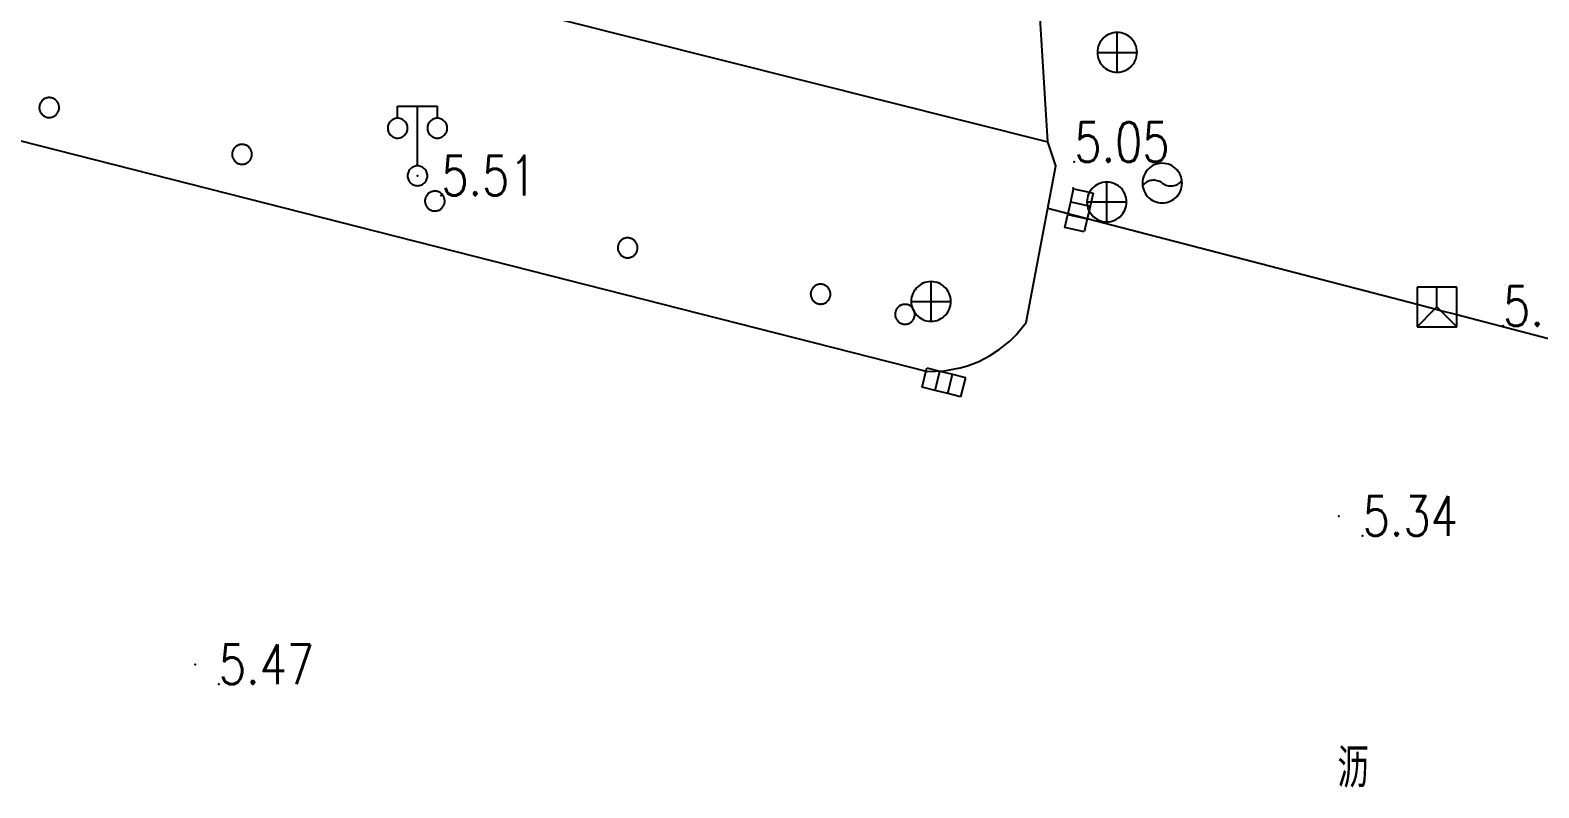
# Model space of a CAD drawing. Extents: x 500064 to 501389, y 2542464 to 2545400.
# Drawn here: x 500917.33 to 500955.35, y 2542684.52 to 2542703.61 of the extents above; entities that cross this region are included whole.
import ezdxf

# ---------------------------------------------------------------- set-up
doc = ezdxf.new("R2010")
doc.units = 0
doc.header["$LTSCALE"] = 0.5
doc.linetypes.add('CENTER', pattern=[50.8, 31.75, -6.35, 6.35, -6.35])
doc.layers.add('地形图', color=8, linetype='CONTINUOUS')
doc.styles.add('HZ', font='romans.shx', dxfattribs={"width": 0.8, "bigfont": 'hztxt.shx'})

msp = doc.modelspace()

# ---------------------------------------------------------------- linework, layer by layer
at = {"layer": '地形图'}
for points in [[(500872.665, 2542712.128), (500939.943, 2542695.013), (500940.366, 2542695.03), (500940.769, 2542695.104), (500940.949, 2542695.156), (500941.232, 2542695.264), (500941.502, 2542695.402), (500941.751, 2542695.562), (500942.016, 2542695.776), (500942.176, 2542695.933), (500942.432, 2542696.245), (500943.176, 2542700.19), (500942.971, 2542700.797)], [(500944.722, 2542702.552), (500944.775, 2542702.555), (500944.826, 2542702.563), (500944.877, 2542702.577), (500944.926, 2542702.595), (500944.972, 2542702.619), (500945.016, 2542702.648), (500945.057, 2542702.681), (500945.094, 2542702.718), (500945.127, 2542702.758), (500945.155, 2542702.802), (500945.179, 2542702.849), (500945.198, 2542702.898), (500945.211, 2542702.948), (500945.22, 2542703), (500945.222, 2542703.052), (500945.22, 2542703.104), (500945.211, 2542703.156), (500945.198, 2542703.207), (500945.179, 2542703.256), (500945.155, 2542703.302), (500945.127, 2542703.346), (500945.094, 2542703.387), (500945.057, 2542703.424), (500945.016, 2542703.457), (500944.972, 2542703.485), (500944.926, 2542703.509), (500944.877, 2542703.528), (500944.826, 2542703.541), (500944.775, 2542703.549), (500944.722, 2542703.552), (500944.67, 2542703.549), (500944.618, 2542703.541), (500944.568, 2542703.528), (500944.519, 2542703.509), (500944.472, 2542703.485), (500944.428, 2542703.457), (500944.388, 2542703.424), (500944.351, 2542703.387), (500944.318, 2542703.346), (500944.289, 2542703.302), (500944.266, 2542703.256), (500944.247, 2542703.207), (500944.233, 2542703.156), (500944.225, 2542703.104), (500944.222, 2542703.052), (500944.225, 2542703), (500944.233, 2542702.948), (500944.247, 2542702.898), (500944.266, 2542702.849), (500944.289, 2542702.802), (500944.318, 2542702.758), (500944.351, 2542702.718), (500944.388, 2542702.681), (500944.428, 2542702.648), (500944.472, 2542702.619), (500944.519, 2542702.595), (500944.568, 2542702.577), (500944.618, 2542702.563), (500944.67, 2542702.555), (500944.722, 2542702.552)], [(500944.722, 2542702.552), (500944.722, 2542703.052), (500944.722, 2542703.552)], [(500944.222, 2542703.052), (500944.722, 2542703.052), (500945.222, 2542703.052)], [(500917.811, 2542701.412), (500917.826, 2542701.412), (500917.842, 2542701.414), (500917.858, 2542701.417), (500917.873, 2542701.42), (500917.888, 2542701.425), (500917.903, 2542701.43), (500917.917, 2542701.437), (500917.931, 2542701.444), (500917.944, 2542701.452), (500917.957, 2542701.461), (500917.969, 2542701.471), (500917.981, 2542701.482), (500917.992, 2542701.493), (500918.002, 2542701.505), (500918.012, 2542701.517), (500918.02, 2542701.53), (500918.028, 2542701.544), (500918.035, 2542701.558), (500918.041, 2542701.573), (500918.046, 2542701.588), (500918.05, 2542701.603), (500918.054, 2542701.618), (500918.056, 2542701.634), (500918.057, 2542701.649), (500918.057, 2542701.665), (500918.057, 2542701.681), (500918.055, 2542701.696), (500918.052, 2542701.712), (500918.049, 2542701.727), (500918.044, 2542701.742), (500918.039, 2542701.757), (500918.032, 2542701.771), (500918.025, 2542701.785), (500918.017, 2542701.798), (500918.008, 2542701.811), (500917.998, 2542701.823), (500917.987, 2542701.835), (500917.976, 2542701.846), (500917.964, 2542701.856), (500917.952, 2542701.866), (500917.938, 2542701.874), (500917.925, 2542701.882), (500917.911, 2542701.889), (500917.896, 2542701.895), (500917.881, 2542701.9), (500917.866, 2542701.905), (500917.851, 2542701.908), (500917.835, 2542701.91), (500917.82, 2542701.911), (500917.804, 2542701.912), (500917.788, 2542701.911), (500917.773, 2542701.909), (500917.757, 2542701.906), (500917.742, 2542701.903), (500917.727, 2542701.898), (500917.712, 2542701.893), (500917.698, 2542701.886), (500917.684, 2542701.879), (500917.671, 2542701.871), (500917.658, 2542701.862), (500917.645, 2542701.852), (500917.634, 2542701.841), (500917.623, 2542701.83), (500917.613, 2542701.818), (500917.603, 2542701.806), (500917.594, 2542701.793), (500917.587, 2542701.779), (500917.58, 2542701.765), (500917.574, 2542701.75), (500917.569, 2542701.736), (500917.564, 2542701.72), (500917.561, 2542701.705), (500917.559, 2542701.69), (500917.558, 2542701.674), (500917.557, 2542701.658), (500917.558, 2542701.643), (500917.56, 2542701.627), (500917.562, 2542701.611), (500917.566, 2542701.596), (500917.571, 2542701.581), (500917.576, 2542701.566), (500917.583, 2542701.552), (500917.59, 2542701.538), (500917.598, 2542701.525), (500917.607, 2542701.512), (500917.617, 2542701.5), (500917.627, 2542701.488), (500917.639, 2542701.477), (500917.651, 2542701.467), (500917.663, 2542701.457), (500917.676, 2542701.449), (500917.69, 2542701.441), (500917.704, 2542701.434), (500917.718, 2542701.428), (500917.733, 2542701.423), (500917.748, 2542701.419), (500917.764, 2542701.415), (500917.779, 2542701.413), (500917.795, 2542701.412), (500917.811, 2542701.412)], [(500926.588, 2542701.393), (500926.588, 2542701.693)], [(500926.588, 2542701.693), (500927.088, 2542701.693), (500927.588, 2542701.693)], [(500927.088, 2542700.193), (500927.088, 2542701.693)], [(500927.588, 2542701.693), (500927.588, 2542701.393)], [(500926.588, 2542700.893), (500926.614, 2542700.894), (500926.64, 2542700.898), (500926.665, 2542700.905), (500926.69, 2542700.914), (500926.713, 2542700.926), (500926.735, 2542700.94), (500926.755, 2542700.957), (500926.774, 2542700.975), (500926.79, 2542700.996), (500926.805, 2542701.018), (500926.816, 2542701.041), (500926.826, 2542701.065), (500926.833, 2542701.091), (500926.837, 2542701.117), (500926.838, 2542701.143), (500926.837, 2542701.169), (500926.833, 2542701.195), (500926.826, 2542701.22), (500926.816, 2542701.244), (500926.805, 2542701.268), (500926.79, 2542701.29), (500926.774, 2542701.31), (500926.755, 2542701.328), (500926.735, 2542701.345), (500926.713, 2542701.359), (500926.69, 2542701.371), (500926.665, 2542701.38), (500926.64, 2542701.387), (500926.614, 2542701.391), (500926.588, 2542701.393), (500926.562, 2542701.391), (500926.536, 2542701.387), (500926.511, 2542701.38), (500926.486, 2542701.371), (500926.463, 2542701.359), (500926.441, 2542701.345), (500926.421, 2542701.328), (500926.402, 2542701.31), (500926.386, 2542701.29), (500926.372, 2542701.268), (500926.36, 2542701.244), (500926.35, 2542701.22), (500926.344, 2542701.195), (500926.339, 2542701.169), (500926.338, 2542701.143), (500926.339, 2542701.117), (500926.344, 2542701.091), (500926.35, 2542701.065), (500926.36, 2542701.041), (500926.372, 2542701.018), (500926.386, 2542700.996), (500926.402, 2542700.975), (500926.421, 2542700.957), (500926.441, 2542700.94), (500926.463, 2542700.926), (500926.486, 2542700.914), (500926.511, 2542700.905), (500926.536, 2542700.898), (500926.562, 2542700.894), (500926.588, 2542700.893)], [(500927.588, 2542700.893), (500927.614, 2542700.894), (500927.64, 2542700.898), (500927.665, 2542700.905), (500927.69, 2542700.914), (500927.713, 2542700.926), (500927.735, 2542700.94), (500927.755, 2542700.957), (500927.774, 2542700.975), (500927.79, 2542700.996), (500927.805, 2542701.018), (500927.816, 2542701.041), (500927.826, 2542701.065), (500927.833, 2542701.091), (500927.837, 2542701.117), (500927.838, 2542701.143), (500927.837, 2542701.169), (500927.833, 2542701.195), (500927.826, 2542701.22), (500927.816, 2542701.244), (500927.805, 2542701.268), (500927.79, 2542701.29), (500927.774, 2542701.31), (500927.755, 2542701.328), (500927.735, 2542701.345), (500927.713, 2542701.359), (500927.69, 2542701.371), (500927.665, 2542701.38), (500927.64, 2542701.387), (500927.614, 2542701.391), (500927.588, 2542701.393), (500927.562, 2542701.391), (500927.536, 2542701.387), (500927.511, 2542701.38), (500927.486, 2542701.371), (500927.463, 2542701.359), (500927.441, 2542701.345), (500927.421, 2542701.328), (500927.402, 2542701.31), (500927.386, 2542701.29), (500927.372, 2542701.268), (500927.36, 2542701.244), (500927.35, 2542701.22), (500927.344, 2542701.195), (500927.339, 2542701.169), (500927.338, 2542701.143), (500927.339, 2542701.117), (500927.344, 2542701.091), (500927.35, 2542701.065), (500927.36, 2542701.041), (500927.372, 2542701.018), (500927.386, 2542700.996), (500927.402, 2542700.975), (500927.421, 2542700.957), (500927.441, 2542700.94), (500927.463, 2542700.926), (500927.486, 2542700.914), (500927.511, 2542700.905), (500927.536, 2542700.898), (500927.562, 2542700.894), (500927.588, 2542700.893)], [(500922.67, 2542700.233), (500922.686, 2542700.234), (500922.701, 2542700.236), (500922.717, 2542700.238), (500922.732, 2542700.242), (500922.747, 2542700.247), (500922.762, 2542700.252), (500922.776, 2542700.259), (500922.79, 2542700.266), (500922.803, 2542700.274), (500922.816, 2542700.283), (500922.828, 2542700.293), (500922.84, 2542700.303), (500922.851, 2542700.315), (500922.861, 2542700.327), (500922.871, 2542700.339), (500922.879, 2542700.352), (500922.887, 2542700.366), (500922.894, 2542700.38), (500922.9, 2542700.394), (500922.905, 2542700.409), (500922.91, 2542700.425), (500922.913, 2542700.44), (500922.915, 2542700.455), (500922.916, 2542700.471), (500922.917, 2542700.487), (500922.916, 2542700.502), (500922.914, 2542700.518), (500922.911, 2542700.534), (500922.908, 2542700.549), (500922.903, 2542700.564), (500922.898, 2542700.579), (500922.891, 2542700.593), (500922.884, 2542700.607), (500922.876, 2542700.62), (500922.867, 2542700.633), (500922.857, 2542700.645), (500922.847, 2542700.657), (500922.835, 2542700.668), (500922.823, 2542700.678), (500922.811, 2542700.688), (500922.798, 2542700.696), (500922.784, 2542700.704), (500922.77, 2542700.711), (500922.755, 2542700.717), (500922.741, 2542700.722), (500922.725, 2542700.726), (500922.71, 2542700.73), (500922.695, 2542700.732), (500922.679, 2542700.733), (500922.663, 2542700.733), (500922.648, 2542700.733), (500922.632, 2542700.731), (500922.616, 2542700.728), (500922.601, 2542700.725), (500922.586, 2542700.72), (500922.571, 2542700.715), (500922.557, 2542700.708), (500922.543, 2542700.701), (500922.53, 2542700.693), (500922.517, 2542700.684), (500922.505, 2542700.674), (500922.493, 2542700.663), (500922.482, 2542700.652), (500922.472, 2542700.64), (500922.462, 2542700.628), (500922.454, 2542700.615), (500922.446, 2542700.601), (500922.439, 2542700.587), (500922.433, 2542700.572), (500922.428, 2542700.557), (500922.424, 2542700.542), (500922.42, 2542700.527), (500922.418, 2542700.511), (500922.417, 2542700.496), (500922.417, 2542700.48), (500922.417, 2542700.464), (500922.419, 2542700.449), (500922.422, 2542700.433), (500922.425, 2542700.418), (500922.43, 2542700.403), (500922.435, 2542700.388), (500922.442, 2542700.374), (500922.449, 2542700.36), (500922.457, 2542700.347), (500922.466, 2542700.334), (500922.476, 2542700.321), (500922.487, 2542700.31), (500922.498, 2542700.299), (500922.51, 2542700.289), (500922.522, 2542700.279), (500922.535, 2542700.271), (500922.549, 2542700.263), (500922.563, 2542700.256), (500922.578, 2542700.25), (500922.593, 2542700.245), (500922.608, 2542700.24), (500922.623, 2542700.237), (500922.639, 2542700.235), (500922.654, 2542700.234), (500922.67, 2542700.233)], [(500927.088, 2542699.693), (500927.114, 2542699.694), (500927.14, 2542699.698), (500927.165, 2542699.705), (500927.19, 2542699.714), (500927.213, 2542699.726), (500927.235, 2542699.74), (500927.255, 2542699.757), (500927.274, 2542699.775), (500927.29, 2542699.796), (500927.305, 2542699.818), (500927.316, 2542699.841), (500927.326, 2542699.865), (500927.333, 2542699.891), (500927.337, 2542699.917), (500927.338, 2542699.943), (500927.337, 2542699.969), (500927.333, 2542699.995), (500927.326, 2542700.02), (500927.316, 2542700.044), (500927.305, 2542700.068), (500927.29, 2542700.09), (500927.274, 2542700.11), (500927.255, 2542700.128), (500927.235, 2542700.145), (500927.213, 2542700.159), (500927.19, 2542700.171), (500927.165, 2542700.18), (500927.14, 2542700.187), (500927.114, 2542700.191), (500927.088, 2542700.193), (500927.062, 2542700.191), (500927.036, 2542700.187), (500927.011, 2542700.18), (500926.986, 2542700.171), (500926.963, 2542700.159), (500926.941, 2542700.145), (500926.921, 2542700.128), (500926.902, 2542700.11), (500926.886, 2542700.09), (500926.872, 2542700.068), (500926.86, 2542700.044), (500926.85, 2542700.02), (500926.844, 2542699.995), (500926.839, 2542699.969), (500926.838, 2542699.943), (500926.839, 2542699.917), (500926.844, 2542699.891), (500926.85, 2542699.865), (500926.86, 2542699.841), (500926.872, 2542699.818), (500926.886, 2542699.796), (500926.902, 2542699.775), (500926.921, 2542699.757), (500926.941, 2542699.74), (500926.963, 2542699.726), (500926.986, 2542699.714), (500927.011, 2542699.705), (500927.036, 2542699.698), (500927.062, 2542699.694), (500927.088, 2542699.693)], [(500945.858, 2542699.258), (500945.91, 2542699.261), (500945.962, 2542699.269), (500946.013, 2542699.282), (500946.061, 2542699.301), (500946.108, 2542699.325), (500946.152, 2542699.353), (500946.193, 2542699.386), (500946.23, 2542699.423), (500946.263, 2542699.464), (500946.291, 2542699.508), (500946.315, 2542699.554), (500946.334, 2542699.603), (500946.347, 2542699.654), (500946.355, 2542699.706), (500946.358, 2542699.758), (500946.355, 2542699.81), (500946.353, 2542699.829), (500946.347, 2542699.862), (500946.334, 2542699.912), (500946.315, 2542699.961), (500946.291, 2542700.008), (500946.263, 2542700.052), (500946.23, 2542700.092), (500946.193, 2542700.129), (500946.152, 2542700.162), (500946.108, 2542700.191), (500946.061, 2542700.215), (500946.013, 2542700.233), (500945.962, 2542700.247), (500945.91, 2542700.255), (500945.858, 2542700.258), (500945.806, 2542700.255), (500945.754, 2542700.247), (500945.703, 2542700.233), (500945.655, 2542700.215), (500945.608, 2542700.191), (500945.564, 2542700.162), (500945.523, 2542700.129), (500945.486, 2542700.092), (500945.453, 2542700.052), (500945.425, 2542700.008), (500945.401, 2542699.961), (500945.382, 2542699.912), (500945.369, 2542699.862), (500945.361, 2542699.81), (500945.358, 2542699.758), (500945.361, 2542699.706), (500945.364, 2542699.687), (500945.369, 2542699.654), (500945.382, 2542699.603), (500945.401, 2542699.554), (500945.425, 2542699.508), (500945.453, 2542699.464), (500945.486, 2542699.423), (500945.523, 2542699.386), (500945.564, 2542699.353), (500945.608, 2542699.325), (500945.655, 2542699.301), (500945.703, 2542699.282), (500945.754, 2542699.269), (500945.806, 2542699.261), (500945.858, 2542699.258)], [(500944.459, 2542698.783), (500944.511, 2542698.786), (500944.563, 2542698.794), (500944.614, 2542698.808), (500944.663, 2542698.826), (500944.709, 2542698.85), (500944.753, 2542698.879), (500944.794, 2542698.912), (500944.831, 2542698.949), (500944.864, 2542698.989), (500944.892, 2542699.033), (500944.916, 2542699.08), (500944.935, 2542699.129), (500944.948, 2542699.179), (500944.957, 2542699.231), (500944.959, 2542699.283), (500944.957, 2542699.335), (500944.948, 2542699.387), (500944.935, 2542699.438), (500944.916, 2542699.487), (500944.892, 2542699.533), (500944.864, 2542699.577), (500944.831, 2542699.618), (500944.794, 2542699.655), (500944.753, 2542699.688), (500944.709, 2542699.716), (500944.663, 2542699.74), (500944.614, 2542699.759), (500944.563, 2542699.772), (500944.511, 2542699.781), (500944.459, 2542699.783), (500944.407, 2542699.781), (500944.355, 2542699.772), (500944.305, 2542699.759), (500944.256, 2542699.74), (500944.209, 2542699.716), (500944.165, 2542699.688), (500944.125, 2542699.655), (500944.088, 2542699.618), (500944.055, 2542699.577), (500944.026, 2542699.533), (500944.023, 2542699.526), (500944.002, 2542699.487), (500943.984, 2542699.438), (500943.97, 2542699.387), (500943.962, 2542699.335), (500943.959, 2542699.283), (500943.962, 2542699.231), (500943.968, 2542699.195), (500943.97, 2542699.179), (500943.984, 2542699.129), (500944.002, 2542699.08), (500944.013, 2542699.06), (500944.026, 2542699.033), (500944.055, 2542698.989), (500944.088, 2542698.949), (500944.125, 2542698.912), (500944.165, 2542698.879), (500944.209, 2542698.85), (500944.256, 2542698.826), (500944.305, 2542698.808), (500944.355, 2542698.794), (500944.407, 2542698.786), (500944.459, 2542698.783)], [(500944.459, 2542698.783), (500944.459, 2542699.283), (500944.459, 2542699.783)], [(500945.858, 2542699.758), (500945.829, 2542699.778), (500945.799, 2542699.795), (500945.767, 2542699.809), (500945.734, 2542699.819), (500945.7, 2542699.827), (500945.665, 2542699.83), (500945.63, 2542699.831), (500945.595, 2542699.827), (500945.561, 2542699.821), (500945.528, 2542699.811), (500945.496, 2542699.797), (500945.465, 2542699.781), (500945.436, 2542699.761), (500945.409, 2542699.739), (500945.385, 2542699.714), (500945.364, 2542699.687)], [(500945.858, 2542699.758), (500945.887, 2542699.738), (500945.917, 2542699.721), (500945.949, 2542699.707), (500945.982, 2542699.696), (500946.016, 2542699.689), (500946.051, 2542699.685), (500946.086, 2542699.685), (500946.121, 2542699.688), (500946.155, 2542699.695), (500946.188, 2542699.705), (500946.22, 2542699.718), (500946.251, 2542699.735), (500946.28, 2542699.755), (500946.307, 2542699.777), (500946.331, 2542699.802), (500946.353, 2542699.829)], [(500927.529, 2542699.055), (500927.545, 2542699.056), (500927.56, 2542699.058), (500927.576, 2542699.06), (500927.591, 2542699.064), (500927.606, 2542699.069), (500927.621, 2542699.074), (500927.635, 2542699.08), (500927.649, 2542699.088), (500927.663, 2542699.096), (500927.675, 2542699.105), (500927.688, 2542699.115), (500927.699, 2542699.125), (500927.71, 2542699.137), (500927.721, 2542699.149), (500927.73, 2542699.161), (500927.739, 2542699.174), (500927.746, 2542699.188), (500927.753, 2542699.202), (500927.759, 2542699.216), (500927.765, 2542699.231), (500927.769, 2542699.246), (500927.772, 2542699.262), (500927.774, 2542699.277), (500927.775, 2542699.293), (500927.776, 2542699.309), (500927.775, 2542699.324), (500927.773, 2542699.34), (500927.771, 2542699.355), (500927.767, 2542699.371), (500927.763, 2542699.386), (500927.757, 2542699.4), (500927.751, 2542699.415), (500927.743, 2542699.429), (500927.735, 2542699.442), (500927.726, 2542699.455), (500927.716, 2542699.467), (500927.706, 2542699.479), (500927.694, 2542699.49), (500927.683, 2542699.5), (500927.67, 2542699.509), (500927.657, 2542699.518), (500927.643, 2542699.526), (500927.629, 2542699.533), (500927.615, 2542699.539), (500927.6, 2542699.544), (500927.585, 2542699.548), (500927.569, 2542699.551), (500927.554, 2542699.554), (500927.538, 2542699.555), (500927.522, 2542699.555), (500927.507, 2542699.555), (500927.491, 2542699.553), (500927.476, 2542699.55), (500927.46, 2542699.547), (500927.445, 2542699.542), (500927.431, 2542699.536), (500927.416, 2542699.53), (500927.402, 2542699.523), (500927.389, 2542699.514), (500927.376, 2542699.506), (500927.364, 2542699.496), (500927.352, 2542699.485), (500927.341, 2542699.474), (500927.331, 2542699.462), (500927.322, 2542699.449), (500927.313, 2542699.436), (500927.305, 2542699.423), (500927.298, 2542699.409), (500927.292, 2542699.394), (500927.287, 2542699.379), (500927.283, 2542699.364), (500927.28, 2542699.349), (500927.277, 2542699.333), (500927.276, 2542699.318), (500927.276, 2542699.302), (500927.277, 2542699.286), (500927.278, 2542699.271), (500927.281, 2542699.255), (500927.285, 2542699.24), (500927.289, 2542699.225), (500927.295, 2542699.21), (500927.301, 2542699.196), (500927.308, 2542699.182), (500927.317, 2542699.169), (500927.326, 2542699.156), (500927.335, 2542699.143), (500927.346, 2542699.132), (500927.357, 2542699.121), (500927.369, 2542699.111), (500927.382, 2542699.101), (500927.395, 2542699.092), (500927.408, 2542699.085), (500927.422, 2542699.078), (500927.437, 2542699.072), (500927.452, 2542699.066), (500927.467, 2542699.062), (500927.482, 2542699.059), (500927.498, 2542699.057), (500927.513, 2542699.056), (500927.529, 2542699.055)], [(500943.406, 2542698.639), (500943.479, 2542698.966), (500943.485, 2542698.99), (500943.551, 2542699.288), (500943.625, 2542699.615)], [(500943.625, 2542699.615), (500944.023, 2542699.526), (500944.113, 2542699.506)], [(500944.113, 2542699.506), (500944.063, 2542699.283), (500944.039, 2542699.179), (500944.013, 2542699.06), (500943.969, 2542698.865), (500943.967, 2542698.857), (500943.894, 2542698.53)], [(500942.975, 2542699.123), (500943.485, 2542698.99), (500943.969, 2542698.865), (500952.279, 2542696.704), (500952.726, 2542696.588), (500952.868, 2542696.551), (500953.279, 2542696.444), (500957.678, 2542695.3)], [(500943.479, 2542698.966), (500943.967, 2542698.857)], [(500943.551, 2542699.288), (500943.968, 2542699.195), (500944.039, 2542699.179)], [(500943.959, 2542699.283), (500944.063, 2542699.283), (500944.459, 2542699.283), (500944.959, 2542699.283)], [(500943.894, 2542698.53), (500943.406, 2542698.639)], [(500932.388, 2542697.877), (500932.404, 2542697.878), (500932.42, 2542697.88), (500932.435, 2542697.882), (500932.45, 2542697.886), (500932.466, 2542697.89), (500932.48, 2542697.896), (500932.495, 2542697.902), (500932.508, 2542697.91), (500932.522, 2542697.918), (500932.535, 2542697.927), (500932.547, 2542697.937), (500932.559, 2542697.947), (500932.57, 2542697.958), (500932.58, 2542697.97), (500932.589, 2542697.983), (500932.598, 2542697.996), (500932.606, 2542698.01), (500932.613, 2542698.024), (500932.619, 2542698.038), (500932.624, 2542698.053), (500932.628, 2542698.068), (500932.631, 2542698.084), (500932.633, 2542698.099), (500932.635, 2542698.115), (500932.635, 2542698.13), (500932.634, 2542698.146), (500932.633, 2542698.162), (500932.63, 2542698.177), (500932.626, 2542698.193), (500932.622, 2542698.208), (500932.616, 2542698.222), (500932.61, 2542698.237), (500932.602, 2542698.25), (500932.594, 2542698.264), (500932.585, 2542698.277), (500932.575, 2542698.289), (500932.565, 2542698.301), (500932.554, 2542698.312), (500932.542, 2542698.322), (500932.529, 2542698.331), (500932.516, 2542698.34), (500932.503, 2542698.348), (500932.488, 2542698.355), (500932.474, 2542698.361), (500932.459, 2542698.366), (500932.444, 2542698.37), (500932.429, 2542698.373), (500932.413, 2542698.376), (500932.397, 2542698.377), (500932.382, 2542698.377), (500932.366, 2542698.376), (500932.35, 2542698.375), (500932.335, 2542698.372), (500932.32, 2542698.368), (500932.305, 2542698.364), (500932.29, 2542698.358), (500932.276, 2542698.352), (500932.262, 2542698.345), (500932.248, 2542698.336), (500932.235, 2542698.327), (500932.223, 2542698.318), (500932.211, 2542698.307), (500932.2, 2542698.296), (500932.19, 2542698.284), (500932.181, 2542698.271), (500932.172, 2542698.258), (500932.164, 2542698.245), (500932.157, 2542698.23), (500932.151, 2542698.216), (500932.146, 2542698.201), (500932.142, 2542698.186), (500932.139, 2542698.171), (500932.137, 2542698.155), (500932.135, 2542698.139), (500932.135, 2542698.124), (500932.136, 2542698.108), (500932.137, 2542698.092), (500932.14, 2542698.077), (500932.144, 2542698.062), (500932.148, 2542698.047), (500932.154, 2542698.032), (500932.16, 2542698.018), (500932.168, 2542698.004), (500932.176, 2542697.99), (500932.185, 2542697.977), (500932.195, 2542697.965), (500932.205, 2542697.953), (500932.216, 2542697.943), (500932.228, 2542697.932), (500932.241, 2542697.923), (500932.254, 2542697.914), (500932.268, 2542697.906), (500932.282, 2542697.899), (500932.296, 2542697.893), (500932.311, 2542697.888), (500932.326, 2542697.884), (500932.342, 2542697.881), (500932.357, 2542697.879), (500932.373, 2542697.877), (500932.388, 2542697.877)], [(500937.251, 2542696.711), (500937.267, 2542696.712), (500937.283, 2542696.713), (500937.298, 2542696.716), (500937.313, 2542696.72), (500937.328, 2542696.724), (500937.343, 2542696.73), (500937.357, 2542696.736), (500937.371, 2542696.744), (500937.385, 2542696.752), (500937.397, 2542696.761), (500937.41, 2542696.771), (500937.421, 2542696.781), (500937.432, 2542696.793), (500937.442, 2542696.805), (500937.452, 2542696.817), (500937.46, 2542696.83), (500937.468, 2542696.844), (500937.475, 2542696.858), (500937.481, 2542696.873), (500937.486, 2542696.888), (500937.49, 2542696.903), (500937.493, 2542696.918), (500937.496, 2542696.934), (500937.497, 2542696.949), (500937.497, 2542696.965), (500937.496, 2542696.981), (500937.495, 2542696.996), (500937.492, 2542697.012), (500937.488, 2542697.027), (500937.484, 2542697.042), (500937.478, 2542697.057), (500937.471, 2542697.071), (500937.464, 2542697.085), (500937.456, 2542697.098), (500937.447, 2542697.111), (500937.437, 2542697.123), (500937.426, 2542697.135), (500937.415, 2542697.146), (500937.403, 2542697.156), (500937.391, 2542697.165), (500937.377, 2542697.174), (500937.364, 2542697.182), (500937.35, 2542697.189), (500937.335, 2542697.195), (500937.32, 2542697.2), (500937.305, 2542697.204), (500937.29, 2542697.207), (500937.274, 2542697.209), (500937.259, 2542697.21), (500937.243, 2542697.211), (500937.227, 2542697.21), (500937.212, 2542697.208), (500937.196, 2542697.205), (500937.181, 2542697.202), (500937.166, 2542697.197), (500937.151, 2542697.192), (500937.137, 2542697.185), (500937.123, 2542697.178), (500937.11, 2542697.17), (500937.097, 2542697.16), (500937.084, 2542697.151), (500937.073, 2542697.14), (500937.062, 2542697.129), (500937.052, 2542697.117), (500937.042, 2542697.104), (500937.034, 2542697.091), (500937.026, 2542697.077), (500937.019, 2542697.063), (500937.013, 2542697.049), (500937.008, 2542697.034), (500937.004, 2542697.019), (500937.001, 2542697.003), (500936.999, 2542696.988), (500936.997, 2542696.972), (500936.997, 2542696.957), (500936.998, 2542696.941), (500937, 2542696.925), (500937.002, 2542696.91), (500937.006, 2542696.894), (500937.011, 2542696.879), (500937.016, 2542696.865), (500937.023, 2542696.85), (500937.03, 2542696.837), (500937.038, 2542696.823), (500937.047, 2542696.81), (500937.057, 2542696.798), (500937.068, 2542696.787), (500937.079, 2542696.776), (500937.091, 2542696.765), (500937.104, 2542696.756), (500937.117, 2542696.747), (500937.13, 2542696.74), (500937.145, 2542696.733), (500937.159, 2542696.727), (500937.174, 2542696.722), (500937.189, 2542696.718), (500937.204, 2542696.714), (500937.22, 2542696.712), (500937.236, 2542696.711), (500937.251, 2542696.711)], [(500940.031, 2542696.276), (500940.084, 2542696.279), (500940.135, 2542696.287), (500940.186, 2542696.3), (500940.235, 2542696.319), (500940.281, 2542696.343), (500940.325, 2542696.371), (500940.366, 2542696.404), (500940.403, 2542696.441), (500940.436, 2542696.482), (500940.464, 2542696.526), (500940.488, 2542696.572), (500940.507, 2542696.621), (500940.52, 2542696.672), (500940.529, 2542696.724), (500940.531, 2542696.776), (500940.529, 2542696.828), (500940.52, 2542696.88), (500940.507, 2542696.93), (500940.488, 2542696.979), (500940.464, 2542697.026), (500940.436, 2542697.07), (500940.403, 2542697.11), (500940.366, 2542697.147), (500940.325, 2542697.18), (500940.281, 2542697.209), (500940.235, 2542697.233), (500940.186, 2542697.251), (500940.135, 2542697.265), (500940.084, 2542697.273), (500940.031, 2542697.276), (500939.979, 2542697.273), (500939.927, 2542697.265), (500939.877, 2542697.251), (500939.828, 2542697.233), (500939.781, 2542697.209), (500939.737, 2542697.18), (500939.697, 2542697.147), (500939.66, 2542697.11), (500939.627, 2542697.07), (500939.598, 2542697.026), (500939.575, 2542696.979), (500939.556, 2542696.93), (500939.542, 2542696.88), (500939.534, 2542696.828), (500939.531, 2542696.776), (500939.534, 2542696.724), (500939.542, 2542696.672), (500939.554, 2542696.627), (500939.556, 2542696.621), (500939.575, 2542696.572), (500939.598, 2542696.526), (500939.623, 2542696.488), (500939.627, 2542696.482), (500939.66, 2542696.441), (500939.697, 2542696.404), (500939.737, 2542696.371), (500939.781, 2542696.343), (500939.828, 2542696.319), (500939.877, 2542696.3), (500939.927, 2542696.287), (500939.979, 2542696.279), (500940.031, 2542696.276)], [(500940.031, 2542696.276), (500940.031, 2542696.776), (500940.031, 2542697.276)], [(500952.279, 2542697.14), (500952.279, 2542696.704), (500952.279, 2542696.14)], [(500953.279, 2542697.14), (500952.779, 2542697.14), (500952.279, 2542697.14)], [(500952.779, 2542696.64), (500952.779, 2542697.14)], [(500953.279, 2542696.14), (500953.279, 2542696.444), (500953.279, 2542697.14)], [(500939.379, 2542696.203), (500939.395, 2542696.204), (500939.411, 2542696.205), (500939.426, 2542696.208), (500939.441, 2542696.212), (500939.456, 2542696.216), (500939.471, 2542696.222), (500939.485, 2542696.228), (500939.499, 2542696.236), (500939.513, 2542696.244), (500939.525, 2542696.253), (500939.538, 2542696.263), (500939.549, 2542696.273), (500939.56, 2542696.285), (500939.57, 2542696.297), (500939.58, 2542696.309), (500939.588, 2542696.322), (500939.596, 2542696.336), (500939.603, 2542696.35), (500939.609, 2542696.365), (500939.614, 2542696.38), (500939.618, 2542696.395), (500939.621, 2542696.41), (500939.624, 2542696.426), (500939.625, 2542696.441), (500939.625, 2542696.457), (500939.624, 2542696.473), (500939.623, 2542696.488), (500939.62, 2542696.504), (500939.616, 2542696.519), (500939.612, 2542696.534), (500939.606, 2542696.549), (500939.599, 2542696.563), (500939.592, 2542696.577), (500939.584, 2542696.59), (500939.575, 2542696.603), (500939.565, 2542696.615), (500939.554, 2542696.627), (500939.543, 2542696.638), (500939.531, 2542696.648), (500939.519, 2542696.657), (500939.505, 2542696.666), (500939.492, 2542696.674), (500939.478, 2542696.681), (500939.463, 2542696.687), (500939.448, 2542696.692), (500939.433, 2542696.696), (500939.418, 2542696.699), (500939.402, 2542696.701), (500939.387, 2542696.702), (500939.371, 2542696.703), (500939.355, 2542696.702), (500939.34, 2542696.7), (500939.324, 2542696.697), (500939.309, 2542696.694), (500939.294, 2542696.689), (500939.279, 2542696.684), (500939.265, 2542696.677), (500939.251, 2542696.67), (500939.238, 2542696.662), (500939.225, 2542696.652), (500939.213, 2542696.643), (500939.201, 2542696.632), (500939.19, 2542696.621), (500939.18, 2542696.609), (500939.17, 2542696.596), (500939.162, 2542696.583), (500939.154, 2542696.569), (500939.147, 2542696.555), (500939.141, 2542696.541), (500939.136, 2542696.526), (500939.132, 2542696.511), (500939.129, 2542696.495), (500939.127, 2542696.48), (500939.125, 2542696.464), (500939.125, 2542696.448), (500939.126, 2542696.433), (500939.128, 2542696.417), (500939.13, 2542696.402), (500939.134, 2542696.386), (500939.139, 2542696.371), (500939.144, 2542696.357), (500939.151, 2542696.342), (500939.158, 2542696.329), (500939.166, 2542696.315), (500939.175, 2542696.302), (500939.185, 2542696.29), (500939.196, 2542696.279), (500939.207, 2542696.268), (500939.219, 2542696.257), (500939.232, 2542696.248), (500939.245, 2542696.239), (500939.258, 2542696.232), (500939.273, 2542696.225), (500939.287, 2542696.219), (500939.302, 2542696.214), (500939.317, 2542696.21), (500939.332, 2542696.206), (500939.348, 2542696.204), (500939.364, 2542696.203), (500939.379, 2542696.203)], [(500939.531, 2542696.776), (500940.031, 2542696.776), (500940.531, 2542696.776)], [(500952.279, 2542696.14), (500952.726, 2542696.588), (500952.779, 2542696.64)], [(500952.779, 2542696.64), (500952.868, 2542696.551), (500953.279, 2542696.14)], [(500952.279, 2542696.14), (500953.279, 2542696.14)], [(500939.806, 2542694.618), (500939.928, 2542695.102)], [(500939.928, 2542695.102), (500940.253, 2542695.02), (500940.573, 2542694.94), (500940.898, 2542694.858)], [(500940.131, 2542694.536), (500940.253, 2542695.02)], [(500940.451, 2542694.455), (500940.573, 2542694.94)], [(500940.898, 2542694.858), (500940.775, 2542694.373)], [(500940.775, 2542694.373), (500940.451, 2542694.455), (500940.131, 2542694.536), (500939.806, 2542694.618)]]:
    msp.add_lwpolyline(points, dxfattribs=at)
msp.add_lwpolyline([(500929.098, 2542706.619), (500928.588, 2542704.418), (500942.971, 2542700.797), (500942.515, 2542708.249), (500929.55, 2542708.57)], close=True, dxfattribs=at)
at = {"layer": '地形图', "linetype": 'CENTER'}
for p in [(500943.642, 2542700.291, 5.05), (500927.688, 2542699.447, 5.51), (500954.45, 2542696.159, 5.12), (500950.907, 2542690.871, 5.34), (500922.083, 2542687.134, 5.47)]:
    msp.add_point(p, dxfattribs=at)
at = {"layer": '地形图', "ltscale": 10}
for p in [(500927.088, 2542699.943), (500943.617, 2542699.627), (500950.307, 2542691.367), (500921.482, 2542687.629)]:
    msp.add_point(p, dxfattribs=at)

# ---------------------------------------------------------------- texts
at = {"layer": '地形图', "ltscale": 10, "style": 'HZ', "width": 0.8}
for s, p in [('5.05', (500943.642, 2542700.291)), ('5.51', (500927.688, 2542699.447)), ('5.12', (500954.45, 2542696.159)), ('5.34', (500950.907, 2542690.871)), ('5.47', (500922.083, 2542687.134)), ('沥', (500950.272, 2542684.521))]:
    msp.add_text(s, height=1, dxfattribs=at).set_placement(p)

doc.saveas('drawing.dxf')
